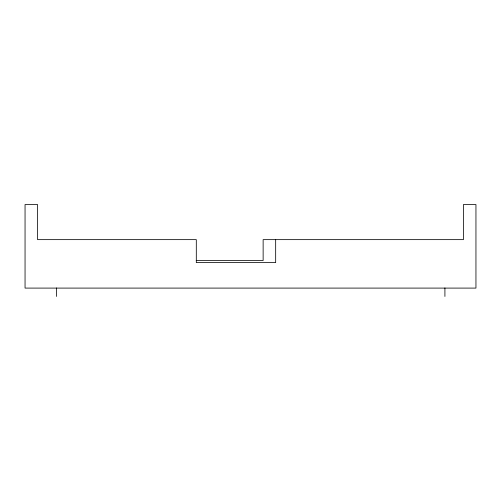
<?xml version="1.0" encoding="UTF-8"?>
<svg xmlns="http://www.w3.org/2000/svg" width="501" height="501" viewBox="0 0 501 501"><rect width="100%" height="100%" fill="white"/><g stroke="black" fill="none" stroke-linecap="round" stroke-linejoin="round"><path stroke-width="0.75" d="M196.223 260.526L263.138 260.526L263.138 239.641L463.419 239.641L463.419 204.552L475.95 204.552L475.95 288.094L25.05 288.094L25.05 204.552L37.581 204.552L37.581 239.641L196.304 239.641L196.304 262.612L275.669 262.612L275.669 239.641M444.913 287.937L444.913 296.448M56.613 287.937L56.613 296.448"/></g></svg>
